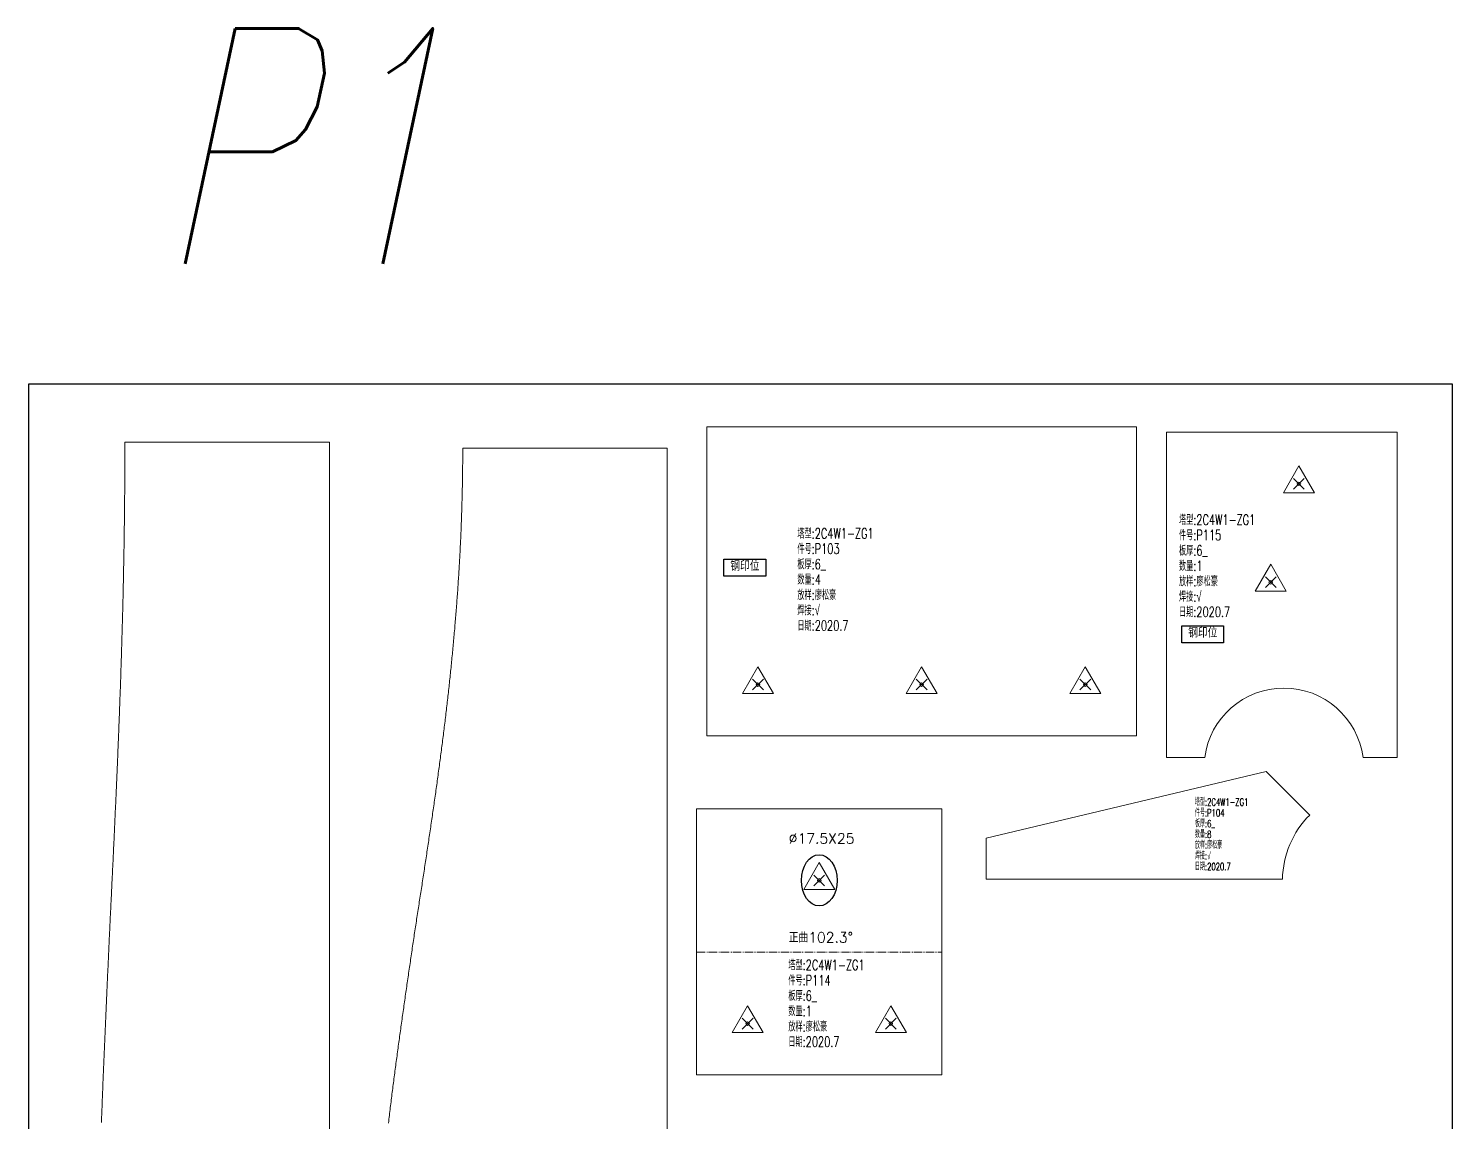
# Model space of a CAD drawing. Extents: x 154981 to 165753, y -86801 to -82885.
# Drawn here: x 162689 to 163385, y -85932 to -85398 of the extents above; entities that cross this region are included whole.
import ezdxf
from ezdxf.enums import TextEntityAlignment as Align

# ---------------------------------------------------------------- set-up
doc = ezdxf.new("R2010")
doc.units = 0
doc.header["$MEASUREMENT"] = 0
doc.linetypes.add('制弯线', pattern=[5.9, 4, -0.5, 0.2, -0.5, 0.2, -0.5])
doc.layers.get('0').update_dxf_attribs({"linetype": 'CONTINUOUS', "lineweight": 25})
for name, color, linetype, lineweight in [('1', 7, 'CONTINUOUS', 25), ('2', 7, 'CONTINUOUS', 25), ('5', 7, 'CONTINUOUS', 25)]:
    doc.layers.add(name, color=color, linetype=linetype, lineweight=lineweight)
doc.styles.add('hz', font='txt.shx', dxfattribs={"width": 0.7, "oblique": 12, "bigfont": 'hztxt.shx'})
doc.styles.get("Standard").update_dxf_attribs({"font": 'simplex.shx', "width": 0.7, "height": 3, "bigfont": 'gbhzfs.shx'})

# ---------------------------------------------------------------- blocks, each defined once
blk = doc.blocks.new('板孔17.5')
at = {"layer": '5', "color": 7, "linetype": 'Continuous', "lineweight": 13}
for p, q in [((0, 1), (-0.866, -0.5)), ((0.866, -0.5), (0, 1)), ((-0.3, -0.3), (0.3, 0.3)), ((0.3, -0.3), (-0.3, 0.3)), ((-0.866, -0.5), (0.866, -0.5))]:
    blk.add_line(p, q, dxfattribs=at)
at = {"layer": '5', "color": 7, "linetype": 'Continuous', "lineweight": 0}
blk.add_circle((0, 0), 0.1, dxfattribs=at)
blk = doc.blocks.new('PLKM_4f529acf-5840-41f4-b4c4-d6120f3324d2', base_point=(156676.87, -92147.93))
at = {"color": 3, "linetype": 'Continuous'}
blk.add_lwpolyline([(156413.07, -92137.09), (156433.51, -92137.09), (156433.51, -92145.48), (156413.07, -92145.48)], close=True, dxfattribs=at)
at = {"layer": '1', "color": 7, "linetype": 'Continuous', "lineweight": 18}
for p, q in [((156614.75, -92072.43), (156404.75, -92072.43)), ((156404.75, -92072.43), (156404.75, -92223.43)), ((156614.75, -92223.43), (156614.75, -92072.43)), ((156404.75, -92223.43), (156614.75, -92223.43))]:
    blk.add_line(p, q, dxfattribs=at)
at = {"layer": '1', "color": 7, "linetype": 'Continuous', "lineweight": 0, "xscale": 8.75, "yscale": 8.75, "zscale": 8.75}
for p in [(156429.75, -92198.43), (156509.75, -92198.43), (156589.75, -92198.43)]:
    blk.add_blockref('板孔17.5', p, dxfattribs=at)
at = {"layer": '1', "color": 6, "linetype": 'Continuous', "lineweight": 13}
blk.add_text('钢印位', height=5, dxfattribs=at).set_placement((156423.36, -92144.37), align=Align.BOTTOM_CENTER)
at = {"layer": '1', "color": 7, "linetype": 'Continuous', "lineweight": 13, "insert": (156449, -92122.06), "char_height": 5, "width": 500, "attachment_point": 1, "line_spacing_factor": 0.9}
blk.add_mtext('塔型:2C4W1-ZG1\\P件号:P103\\P板厚:6_\\P数量:4\\P放样:廖松豪\\P焊接:√\\P日期:2020.7', dxfattribs=at)
blk = doc.blocks.new('PLKM_8df1d16a-3420-4df1-a7cf-c32b1e308f58', base_point=(157040.8, -92197.14))
at = {"color": 3, "linetype": 'Continuous'}
blk.add_line((156972.95, -92192.07), (156951.74, -92170.86), dxfattribs=at)
at = {"layer": '1', "color": 7, "linetype": 'Continuous', "lineweight": 18}
for p, q in [((156951.74, -92170.86), (156814.75, -92203.43)), ((156814.75, -92203.43), (156814.75, -92223.43)), ((156814.75, -92223.43), (156959.63, -92223.43))]:
    blk.add_line(p, q, dxfattribs=at)
blk.add_arc((157005.13, -92224.24), 45.5, 135, 178.97594, dxfattribs=at)
at = {"layer": '1', "color": 7, "linetype": 'Continuous', "lineweight": 13, "insert": (156916.86, -92184), "char_height": 3.5, "width": 350, "attachment_point": 1, "line_spacing_factor": 0.9}
blk.add_mtext('塔型:2C4W1-ZG1\\P件号:P104\\P板厚:6_\\P数量:8\\P放样:廖松豪\\P焊接:√\\P日期:2020.7', dxfattribs=at)
blk = doc.blocks.new('PLKM_c323ab12-1c26-4c22-9123-62bed7bc8c8e', base_point=(158077.2, -92158.43))
at = {"color": 3, "linetype": 'Continuous'}
blk.add_ellipse((157864.76, -92128.42), major_axis=(0, -12.5), ratio=0.7, dxfattribs=at)
at = {"layer": '1', "color": 7, "linetype": 'Continuous', "lineweight": 18}
for p, q in [((157924.76, -92093.43), (157804.76, -92093.43)), ((157804.76, -92093.43), (157804.76, -92223.43)), ((157924.76, -92223.43), (157924.76, -92093.43)), ((157804.76, -92223.43), (157924.76, -92223.43))]:
    blk.add_line(p, q, dxfattribs=at)
at = {"layer": '2', "color": 190, "linetype": '制弯线', "lineweight": 13}
blk.add_line((157804.76, -92163.43), (157924.76, -92163.43), dxfattribs=at)
at = {"layer": '1', "color": 7, "linetype": 'Continuous', "lineweight": 13, "xscale": 8.75, "yscale": 8.75, "zscale": 8.75}
for p in [(157864.76, -92128.42), (157829.76, -92198.43), (157899.76, -92198.43)]:
    blk.add_blockref('板孔17.5', p, dxfattribs=at)
at = {"layer": '1', "color": 7, "linetype": 'Continuous', "lineweight": 13, "insert": (157849.65, -92167.26), "char_height": 5, "width": 500, "attachment_point": 1, "line_spacing_factor": 0.9}
blk.add_mtext('塔型:2C4W1-ZG1\\P件号:P114\\P板厚:6_\\P数量:1\\P放样:廖松豪\\P日期:2020.7', dxfattribs=at)
at = {"layer": '2', "color": 7, "linetype": 'Continuous', "lineweight": 13}
for s, p in [('%%c17.5X25', (157849.85, -92111.94)), ('正曲102.3%%d', (157849.85, -92160.29))]:
    blk.add_text(s, height=5, dxfattribs=at).set_placement(p, align=Align.BOTTOM_LEFT)
blk = doc.blocks.new('PLKM_85370070-2a1f-4c04-b663-e3159a962e56', base_point=(158377.78, -92143.93))
at = {"color": 3, "linetype": 'Continuous'}
blk.add_lwpolyline([(158132.14, -92158.99), (158152.59, -92158.99), (158152.59, -92167.38), (158132.14, -92167.38)], close=True, dxfattribs=at)
at = {"layer": '1', "color": 7, "linetype": 'Continuous', "lineweight": 18}
for p, q in [((158237.44, -92064.43), (158124.76, -92064.43)), ((158124.76, -92064.43), (158124.76, -92223.43)), ((158237.44, -92223.43), (158237.44, -92064.43)), ((158124.76, -92223.43), (158143.4, -92223.43)), ((158220.76, -92223.43), (158237.44, -92223.43))]:
    blk.add_line(p, q, dxfattribs=at)
blk.add_arc((158182.08, -92228.43), 39, 7.36589, 172.63411, dxfattribs=at)
at = {"layer": '1', "color": 7, "linetype": 'Continuous', "lineweight": 13, "xscale": 8.75, "yscale": 8.75, "zscale": 8.75}
for p in [(158189.41, -92089.65), (158175.67, -92137.72)]:
    blk.add_blockref('板孔17.5', p, dxfattribs=at)
at = {"layer": '1', "color": 6, "linetype": 'Continuous', "lineweight": 13}
blk.add_text('钢印位', height=5, dxfattribs=at).set_placement((158142.44, -92166.27), align=Align.BOTTOM_CENTER)
at = {"layer": '1', "color": 7, "linetype": 'Continuous', "lineweight": 13, "insert": (158130.8, -92104.69), "char_height": 5, "width": 500, "attachment_point": 1, "line_spacing_factor": 0.9}
blk.add_mtext('塔型:2C4W1-ZG1\\P件号:P115\\P板厚:6_\\P数量:1\\P放样:廖松豪\\P焊接:√\\P日期:2020.7', dxfattribs=at)

msp = doc.modelspace()

# ---------------------------------------------------------------- linework, layer by layer
at = {"color": 3, "linetype": 'Continuous'}
msp.add_lwpolyline([(162688.95083, -85571.357), (162688.95083, -86801.357), (163385.02964, -86801.357), (163385.02964, -85571.357)], close=True, dxfattribs=at)
at = {"layer": '5', "color": 7, "linetype": 'Continuous', "lineweight": 13}
for p, q in [((162836.07352, -85599.71339), (162736.07352, -85599.71339)), ((162836.07352, -86539.0496), (162836.07352, -85599.71339)), ((163001.21381, -85602.76523), (162901.21381, -85602.76523)), ((163001.21381, -86542.10143), (163001.21381, -85602.76523))]:
    msp.add_line(p, q, dxfattribs=at)
at = {"layer": '5', "color": 6, "linetype": 'Continuous', "lineweight": 13}
for points in [[(162724.61483, -85932.23841), (162724.64941, -85931.29907), (162724.68416, -85930.35974), (162724.71906, -85929.4204), (162724.75413, -85928.48106), (162724.78936, -85927.54173), (162724.82475, -85926.60239), (162724.8603, -85925.66305), (162724.89601, -85924.72372), (162724.93187, -85923.78438), (162724.96788, -85922.84505), (162725.00404, -85921.90571), (162725.04036, -85920.96637), (162725.07682, -85920.02704), (162725.11343, -85919.0877), (162725.15019, -85918.14837), (162725.18709, -85917.20903), (162725.22414, -85916.26969), (162725.26133, -85915.33036), (162725.29866, -85914.39102), (162725.33612, -85913.45168), (162725.37373, -85912.51235), (162725.41147, -85911.57301), (162725.44934, -85910.63368), (162725.48735, -85909.69434), (162725.52549, -85908.755), (162725.56376, -85907.81567), (162725.60216, -85906.87633), (162725.64069, -85905.93699), (162725.67934, -85904.99766), (162725.71811, -85904.05832), (162725.75701, -85903.11899), (162725.79603, -85902.17965), (162725.83517, -85901.24031), (162725.87442, -85900.30098), (162725.91379, -85899.36164), (162725.95328, -85898.4223), (162725.99288, -85897.48297), (162726.03259, -85896.54363), (162726.07241, -85895.6043), (162726.11234, -85894.66496), (162726.15238, -85893.72562), (162726.19252, -85892.78629), (162726.23276, -85891.84695), (162726.27311, -85890.90762), (162726.31356, -85889.96828), (162726.3541, -85889.02894), (162726.39475, -85888.08961), (162726.43549, -85887.15027), (162726.47632, -85886.21093), (162726.51725, -85885.2716), (162726.55826, -85884.33226), (162726.59937, -85883.39293), (162726.64056, -85882.45359), (162726.68184, -85881.51425), (162726.72321, -85880.57492), (162726.76466, -85879.63558), (162726.80618, -85878.69624), (162726.84779, -85877.75691), (162726.88948, -85876.81757), (162726.93124, -85875.87824), (162726.97307, -85874.9389), (162727.01498, -85873.99956), (162727.05696, -85873.06023), (162727.09901, -85872.12089), (162727.14113, -85871.18156), (162727.18331, -85870.24222), (162727.22556, -85869.30288), (162727.26787, -85868.36355), (162727.31025, -85867.42421), (162727.35268, -85866.48487), (162727.39517, -85865.54554), (162727.43771, -85864.6062), (162727.48031, -85863.66687), (162727.52297, -85862.72753), (162727.56567, -85861.78819), (162727.60843, -85860.84886), (162727.65123, -85859.90952), (162727.69408, -85858.97018), (162727.73697, -85858.03085), (162727.7799, -85857.09151), (162727.82288, -85856.15218), (162727.86589, -85855.21284), (162727.90895, -85854.2735), (162727.95204, -85853.33417), (162727.99516, -85852.39483), (162728.03831, -85851.45549), (162728.0815, -85850.51616), (162728.12472, -85849.57682), (162728.16796, -85848.63749), (162728.21123, -85847.69815), (162728.25452, -85846.75881), (162728.29784, -85845.81948), (162728.34117, -85844.88014), (162728.38452, -85843.94081), (162728.4279, -85843.00147), (162728.47128, -85842.06213), (162728.51468, -85841.1228), (162728.5581, -85840.18346), (162728.60152, -85839.24412), (162728.64495, -85838.30479), (162728.68839, -85837.36545), (162728.73183, -85836.42612), (162728.77528, -85835.48678), (162728.81873, -85834.54744), (162728.86431, -85833.60811), (162728.90989, -85832.66877), (162728.95547, -85831.72943), (162729.00104, -85830.7901), (162729.04661, -85829.85076), (162729.09216, -85828.91143), (162729.13771, -85827.97209), (162729.18324, -85827.03275), (162729.22876, -85826.09342), (162729.27426, -85825.15408), (162729.31974, -85824.21474), (162729.36521, -85823.27541), (162729.41065, -85822.33607), (162729.45607, -85821.39674), (162729.50146, -85820.4574), (162729.54683, -85819.51806), (162729.59217, -85818.57873), (162729.63748, -85817.63939), (162729.68275, -85816.70006), (162729.72799, -85815.76072), (162729.7732, -85814.82138), (162729.81837, -85813.88205), (162729.8635, -85812.94271), (162729.90858, -85812.00337), (162729.95363, -85811.06404), (162729.99863, -85810.1247), (162730.04358, -85809.18537), (162730.08848, -85808.24603), (162730.13334, -85807.30669), (162730.17814, -85806.36736), (162730.22289, -85805.42802), (162730.26758, -85804.48868), (162730.31222, -85803.54935), (162730.35679, -85802.61001), (162730.40131, -85801.67068), (162730.44576, -85800.73134), (162730.49015, -85799.792), (162730.53448, -85798.85267), (162730.57873, -85797.91333), (162730.62292, -85796.97399), (162730.66704, -85796.03466), (162730.71108, -85795.09532), (162730.75505, -85794.15599), (162730.79894, -85793.21665), (162730.84275, -85792.27731), (162730.88648, -85791.33798), (162730.93013, -85790.39864), (162730.9737, -85789.45931), (162731.01718, -85788.51997), (162731.06058, -85787.58063), (162731.10389, -85786.6413), (162731.14711, -85785.70196), (162731.19023, -85784.76262), (162731.23326, -85783.82329), (162731.2762, -85782.88395), (162731.31904, -85781.94462), (162731.36178, -85781.00528), (162731.40442, -85780.06594), (162731.44696, -85779.12661), (162731.48939, -85778.18727), (162731.53172, -85777.24793), (162731.57394, -85776.3086), (162731.61606, -85775.36926), (162731.65806, -85774.42993), (162731.69995, -85773.49059), (162731.74173, -85772.55125), (162731.78339, -85771.61192), (162731.82493, -85770.67258), (162731.86636, -85769.73325), (162731.90767, -85768.79391), (162731.94885, -85767.85457), (162731.98991, -85766.91524), (162732.03084, -85765.9759), (162732.07165, -85765.03656), (162732.11233, -85764.09723), (162732.15288, -85763.15789), (162732.1933, -85762.21856), (162732.23359, -85761.27922), (162732.27374, -85760.33988), (162732.31375, -85759.40055), (162732.35362, -85758.46121), (162732.39336, -85757.52187), (162732.43296, -85756.58254), (162732.47241, -85755.6432), (162732.51172, -85754.70387), (162732.55088, -85753.76453), (162732.58989, -85752.82519), (162732.62876, -85751.88586), (162732.66747, -85750.94652), (162732.70604, -85750.00718), (162732.74445, -85749.06785), (162732.7827, -85748.12851), (162732.8208, -85747.18918), (162732.85874, -85746.24984), (162732.89652, -85745.3105), (162732.93414, -85744.37117), (162732.9716, -85743.43183), (162733.0089, -85742.4925), (162733.04602, -85741.55316), (162733.08299, -85740.61382), (162733.11978, -85739.67449), (162733.1564, -85738.73515), (162733.19285, -85737.79581), (162733.22913, -85736.85648), (162733.26524, -85735.91714), (162733.30117, -85734.97781), (162733.33692, -85734.03847), (162733.3725, -85733.09913), (162733.40789, -85732.1598), (162733.4431, -85731.22046), (162733.47813, -85730.28112), (162733.51298, -85729.34179), (162733.54764, -85728.40245), (162733.58212, -85727.46312), (162733.61641, -85726.52378), (162733.6505, -85725.58444), (162733.68441, -85724.64511), (162733.71812, -85723.70577), (162733.75165, -85722.76643), (162733.78497, -85721.8271), (162733.8181, -85720.88776), (162733.85104, -85719.94843), (162733.88377, -85719.00909), (162733.9163, -85718.06975), (162733.94864, -85717.13042), (162733.98077, -85716.19108), (162734.0127, -85715.25175), (162734.04442, -85714.31241), (162734.07593, -85713.37307), (162734.10724, -85712.43374), (162734.13834, -85711.4944), (162734.16923, -85710.55506), (162734.19991, -85709.61573), (162734.23037, -85708.67639), (162734.26062, -85707.73706), (162734.29066, -85706.79772), (162734.32048, -85705.85838), (162734.35009, -85704.91905), (162734.37947, -85703.97971), (162734.40864, -85703.04037), (162734.43758, -85702.10104), (162734.46631, -85701.1617), (162734.49481, -85700.22237), (162734.52308, -85699.28303), (162734.55114, -85698.34369), (162734.57896, -85697.40436), (162734.60656, -85696.46502), (162734.63393, -85695.52568), (162734.66107, -85694.58635), (162734.68797, -85693.64701), (162734.71465, -85692.70768), (162734.7411, -85691.76834), (162734.76731, -85690.829), (162734.79328, -85689.88967), (162734.81902, -85688.95033), (162734.84453, -85688.011), (162734.86979, -85687.07166), (162734.89482, -85686.13232), (162734.9196, -85685.19299), (162734.94415, -85684.25365), (162734.96845, -85683.31431), (162734.99251, -85682.37498), (162735.01633, -85681.43564), (162735.0399, -85680.49631), (162735.06323, -85679.55697), (162735.08631, -85678.61763), (162735.10914, -85677.6783), (162735.13173, -85676.73896), (162735.15406, -85675.79962), (162735.17615, -85674.86029), (162735.19798, -85673.92095), (162735.21956, -85672.98162), (162735.24089, -85672.04228), (162735.26197, -85671.10294), (162735.28279, -85670.16361), (162735.30336, -85669.22427), (162735.32367, -85668.28494), (162735.34372, -85667.3456), (162735.36352, -85666.40626), (162735.38306, -85665.46693), (162735.40234, -85664.52759), (162735.42135, -85663.58825), (162735.44011, -85662.64892), (162735.45861, -85661.70958), (162735.47684, -85660.77025), (162735.49482, -85659.83091), (162735.51252, -85658.89157), (162735.52997, -85657.95224), (162735.54715, -85657.0129), (162735.56406, -85656.07356), (162735.58071, -85655.13423), (162735.59709, -85654.19489), (162735.6132, -85653.25556), (162735.62904, -85652.31622), (162735.64462, -85651.37688), (162735.65992, -85650.43755), (162735.67496, -85649.49821), (162735.68973, -85648.55887), (162735.70422, -85647.61954), (162735.71844, -85646.6802), (162735.73239, -85645.74087), (162735.74607, -85644.80153), (162735.75947, -85643.86219), (162735.7726, -85642.92286), (162735.78546, -85641.98352), (162735.79804, -85641.04419), (162735.81034, -85640.10485), (162735.82237, -85639.16551), (162735.83412, -85638.22618), (162735.84559, -85637.28684), (162735.85679, -85636.3475), (162735.86771, -85635.40817), (162735.87835, -85634.46883), (162735.88871, -85633.5295), (162735.8988, -85632.59016), (162735.9086, -85631.65082), (162735.91813, -85630.71149), (162735.92737, -85629.77215), (162735.93633, -85628.83281), (162735.94501, -85627.89348), (162735.95341, -85626.95414), (162735.96153, -85626.01481), (162735.96937, -85625.07547), (162735.97693, -85624.13613), (162735.9842, -85623.1968), (162735.99119, -85622.25746), (162735.99789, -85621.31812), (162736.00432, -85620.37879), (162736.01045, -85619.43945), (162736.01631, -85618.50012), (162736.02188, -85617.56078), (162736.02717, -85616.62144), (162736.03217, -85615.68211), (162736.03689, -85614.74277), (162736.04132, -85613.80344), (162736.04547, -85612.8641), (162736.04933, -85611.92476), (162736.0529, -85610.98543), (162736.0562, -85610.04609), (162736.0592, -85609.10675), (162736.06192, -85608.16742), (162736.06435, -85607.22808), (162736.0665, -85606.28875), (162736.06836, -85605.34941), (162736.06994, -85604.41007), (162736.07123, -85603.47074), (162736.07223, -85602.5314), (162736.07294, -85601.59206), (162736.07337, -85600.65273), (162736.07352, -85599.71339)], [(162864.90696, -85932.47223), (162865.0186, -85931.5329), (162865.13075, -85930.59356), (162865.2434, -85929.65422), (162865.35655, -85928.71489), (162865.47021, -85927.77555), (162865.58435, -85926.83622), (162865.69899, -85925.89688), (162865.81411, -85924.95754), (162865.9297, -85924.01821), (162866.04578, -85923.07887), (162866.16232, -85922.13953), (162866.27933, -85921.2002), (162866.3968, -85920.26086), (162866.51472, -85919.32153), (162866.6331, -85918.38219), (162866.75193, -85917.44285), (162866.87119, -85916.50352), (162866.9909, -85915.56418), (162867.11104, -85914.62484), (162867.2316, -85913.68551), (162867.35259, -85912.74617), (162867.474, -85911.80684), (162867.59582, -85910.8675), (162867.71805, -85909.92816), (162867.84069, -85908.98883), (162867.96372, -85908.04949), (162868.08715, -85907.11016), (162868.21097, -85906.17082), (162868.33517, -85905.23148), (162868.45975, -85904.29215), (162868.58471, -85903.35281), (162868.71004, -85902.41347), (162868.83573, -85901.47414), (162868.96179, -85900.5348), (162869.08819, -85899.59547), (162869.21495, -85898.65613), (162869.34206, -85897.71679), (162869.4695, -85896.77746), (162869.59728, -85895.83812), (162869.72539, -85894.89878), (162869.85382, -85893.95945), (162869.98257, -85893.02011), (162870.11164, -85892.08078), (162870.24102, -85891.14144), (162870.3707, -85890.2021), (162870.50069, -85889.26277), (162870.63096, -85888.32343), (162870.76153, -85887.38409), (162870.89238, -85886.44476), (162871.02351, -85885.50542), (162871.15491, -85884.56609), (162871.28658, -85883.62675), (162871.41852, -85882.68741), (162871.55071, -85881.74808), (162871.68315, -85880.80874), (162871.81585, -85879.86941), (162871.94878, -85878.93007), (162872.08196, -85877.99073), (162872.21536, -85877.0514), (162872.34899, -85876.11206), (162872.48284, -85875.17272), (162872.61691, -85874.23339), (162872.75119, -85873.29405), (162872.88568, -85872.35472), (162873.02036, -85871.41538), (162873.15524, -85870.47604), (162873.29031, -85869.53671), (162873.42557, -85868.59737), (162873.561, -85867.65803), (162873.69661, -85866.7187), (162873.83238, -85865.77936), (162873.96832, -85864.84003), (162874.10442, -85863.90069), (162874.24066, -85862.96135), (162874.37706, -85862.02202), (162874.51359, -85861.08268), (162874.65026, -85860.14335), (162874.78707, -85859.20401), (162874.92399, -85858.26467), (162875.06104, -85857.32534), (162875.1982, -85856.386), (162875.33547, -85855.44666), (162875.47284, -85854.50733), (162875.61032, -85853.56799), (162875.74788, -85852.62866), (162875.88553, -85851.68932), (162876.02326, -85850.74998), (162876.16107, -85849.81065), (162876.29895, -85848.87131), (162876.4369, -85847.93197), (162876.57491, -85846.99264), (162876.71297, -85846.0533), (162876.85108, -85845.11397), (162876.98923, -85844.17463), (162877.12742, -85843.23529), (162877.26564, -85842.29596), (162877.4039, -85841.35662), (162877.54217, -85840.41728), (162877.68046, -85839.47795), (162877.81876, -85838.53861), (162877.95707, -85837.59928), (162878.10319, -85836.65994), (162878.24931, -85835.7206), (162878.39542, -85834.78127), (162878.54151, -85833.84193), (162878.68758, -85832.9026), (162878.83362, -85831.96326), (162878.97962, -85831.02392), (162879.12558, -85830.08459), (162879.2715, -85829.14525), (162879.41737, -85828.20591), (162879.56318, -85827.26658), (162879.70892, -85826.32724), (162879.8546, -85825.38791), (162880.0002, -85824.44857), (162880.14572, -85823.50923), (162880.29115, -85822.5699), (162880.43649, -85821.63056), (162880.58174, -85820.69122), (162880.72688, -85819.75189), (162880.87191, -85818.81255), (162881.01682, -85817.87322), (162881.16162, -85816.93388), (162881.30629, -85815.99454), (162881.45082, -85815.05521), (162881.59522, -85814.11587), (162881.73948, -85813.17653), (162881.88358, -85812.2372), (162882.02753, -85811.29786), (162882.17132, -85810.35853), (162882.31494, -85809.41919), (162882.4584, -85808.47985), (162882.60167, -85807.54052), (162882.74476, -85806.60118), (162882.88766, -85805.66185), (162883.03037, -85804.72251), (162883.17287, -85803.78317), (162883.31517, -85802.84384), (162883.45726, -85801.9045), (162883.59913, -85800.96516), (162883.74078, -85800.02583), (162883.8822, -85799.08649), (162884.02339, -85798.14716), (162884.16434, -85797.20782), (162884.30504, -85796.26848), (162884.44549, -85795.32915), (162884.58568, -85794.38981), (162884.72562, -85793.45047), (162884.86528, -85792.51114), (162885.00468, -85791.5718), (162885.14379, -85790.63247), (162885.28263, -85789.69313), (162885.42117, -85788.75379), (162885.55942, -85787.81446), (162885.69736, -85786.87512), (162885.83501, -85785.93578), (162885.97234, -85784.99645), (162886.10935, -85784.05711), (162886.24604, -85783.11778), (162886.38241, -85782.17844), (162886.51844, -85781.2391), (162886.65414, -85780.29977), (162886.78949, -85779.36043), (162886.92449, -85778.4211), (162887.05914, -85777.48176), (162887.19343, -85776.54242), (162887.32736, -85775.60309), (162887.46091, -85774.66375), (162887.59409, -85773.72441), (162887.72689, -85772.78508), (162887.8593, -85771.84574), (162887.99133, -85770.90641), (162888.12295, -85769.96707), (162888.25418, -85769.02773), (162888.385, -85768.0884), (162888.51541, -85767.14906), (162888.6454, -85766.20972), (162888.77496, -85765.27039), (162888.90411, -85764.33105), (162889.03281, -85763.39172), (162889.16109, -85762.45238), (162889.28892, -85761.51304), (162889.4163, -85760.57371), (162889.54323, -85759.63437), (162889.6697, -85758.69504), (162889.79571, -85757.7557), (162889.92125, -85756.81636), (162890.04632, -85755.87703), (162890.17092, -85754.93769), (162890.29503, -85753.99835), (162890.41865, -85753.05902), (162890.54178, -85752.11968), (162890.66442, -85751.18035), (162890.78655, -85750.24101), (162890.90818, -85749.30167), (162891.02929, -85748.36234), (162891.14989, -85747.423), (162891.26997, -85746.48366), (162891.38953, -85745.54433), (162891.50855, -85744.60499), (162891.62704, -85743.66566), (162891.74498, -85742.72632), (162891.86239, -85741.78698), (162891.97924, -85740.84765), (162892.09554, -85739.90831), (162892.21129, -85738.96897), (162892.32647, -85738.02964), (162892.44108, -85737.0903), (162892.55512, -85736.15097), (162892.66859, -85735.21163), (162892.78147, -85734.27229), (162892.89377, -85733.33296), (162893.00548, -85732.39362), (162893.11659, -85731.45429), (162893.22711, -85730.51495), (162893.33703, -85729.57561), (162893.44633, -85728.63628), (162893.55503, -85727.69694), (162893.66311, -85726.7576), (162893.77057, -85725.81827), (162893.8774, -85724.87893), (162893.98361, -85723.9396), (162894.08918, -85723.00026), (162894.19412, -85722.06092), (162894.29841, -85721.12159), (162894.40207, -85720.18225), (162894.50507, -85719.24291), (162894.60742, -85718.30358), (162894.70911, -85717.36424), (162894.81014, -85716.42491), (162894.9105, -85715.48557), (162895.0102, -85714.54623), (162895.10922, -85713.6069), (162895.20756, -85712.66756), (162895.30523, -85711.72822), (162895.40221, -85710.78889), (162895.4985, -85709.84955), (162895.59409, -85708.91022), (162895.68899, -85707.97088), (162895.7832, -85707.03154), (162895.87669, -85706.09221), (162895.96948, -85705.15287), (162896.06156, -85704.21354), (162896.15293, -85703.2742), (162896.24357, -85702.33486), (162896.3335, -85701.39553), (162896.4227, -85700.45619), (162896.51117, -85699.51685), (162896.5989, -85698.57752), (162896.6859, -85697.63818), (162896.77217, -85696.69885), (162896.85768, -85695.75951), (162896.94246, -85694.82017), (162897.02648, -85693.88084), (162897.10975, -85692.9415), (162897.19227, -85692.00216), (162897.27402, -85691.06283), (162897.35501, -85690.12349), (162897.43524, -85689.18416), (162897.5147, -85688.24482), (162897.59338, -85687.30548), (162897.67129, -85686.36615), (162897.74842, -85685.42681), (162897.82478, -85684.48748), (162897.90034, -85683.54814), (162897.97512, -85682.6088), (162898.04911, -85681.66947), (162898.12231, -85680.73013), (162898.1947, -85679.79079), (162898.26631, -85678.85146), (162898.3371, -85677.91212), (162898.4071, -85676.97279), (162898.47629, -85676.03345), (162898.54466, -85675.09411), (162898.61223, -85674.15478), (162898.67897, -85673.21544), (162898.74491, -85672.2761), (162898.81002, -85671.33677), (162898.8743, -85670.39743), (162898.93776, -85669.4581), (162899.0004, -85668.51876), (162899.0622, -85667.57942), (162899.12317, -85666.64009), (162899.1833, -85665.70075), (162899.24259, -85664.76141), (162899.30105, -85663.82208), (162899.35866, -85662.88274), (162899.41543, -85661.94341), (162899.47135, -85661.00407), (162899.52642, -85660.06473), (162899.58064, -85659.1254), (162899.634, -85658.18606), (162899.68651, -85657.24673), (162899.73817, -85656.30739), (162899.78896, -85655.36805), (162899.83889, -85654.42872), (162899.88795, -85653.48938), (162899.93615, -85652.55004), (162899.98349, -85651.61071), (162900.02995, -85650.67137), (162900.07554, -85649.73204), (162900.12026, -85648.7927), (162900.1641, -85647.85336), (162900.20707, -85646.91403), (162900.24916, -85645.97469), (162900.29037, -85645.03535), (162900.3307, -85644.09602), (162900.37014, -85643.15668), (162900.4087, -85642.21735), (162900.44637, -85641.27801), (162900.48315, -85640.33867), (162900.51905, -85639.39934), (162900.55405, -85638.46), (162900.58817, -85637.52066), (162900.62139, -85636.58133), (162900.65371, -85635.64199), (162900.68514, -85634.70266), (162900.71567, -85633.76332), (162900.7453, -85632.82398), (162900.77404, -85631.88465), (162900.80187, -85630.94531), (162900.8288, -85630.00598), (162900.85482, -85629.06664), (162900.87995, -85628.1273), (162900.90417, -85627.18797), (162900.92748, -85626.24863), (162900.94988, -85625.30929), (162900.97138, -85624.36996), (162900.99197, -85623.43062), (162901.01165, -85622.49129), (162901.03042, -85621.55195), (162901.04828, -85620.61261), (162901.06523, -85619.67328), (162901.08126, -85618.73394), (162901.09639, -85617.7946), (162901.11059, -85616.85527), (162901.12389, -85615.91593), (162901.13627, -85614.9766), (162901.14773, -85614.03726), (162901.15828, -85613.09792), (162901.16792, -85612.15859), (162901.17663, -85611.21925), (162901.18443, -85610.27991), (162901.19132, -85609.34058), (162901.19728, -85608.40124), (162901.20233, -85607.46191), (162901.20646, -85606.52257), (162901.20968, -85605.58323), (162901.21197, -85604.6439), (162901.21335, -85603.70456), (162901.21381, -85602.76523)]]:
    msp.add_lwpolyline(points, dxfattribs=at)

# ---------------------------------------------------------------- block references
at = {"color": 3, "linetype": 'Continuous'}
for name, p in [('PLKM_4f529acf-5840-41f4-b4c4-d6120f3324d2', (163292.65238, -85667.73579)), ('PLKM_85370070-2a1f-4c04-b663-e3159a962e56', (163498.30559, -85674.41804)), ('PLKM_8df1d16a-3420-4df1-a7cf-c32b1e308f58', (163383.06311, -85787.03747)), ('PLKM_c323ab12-1c26-4c22-9123-62bed7bc8c8e', (163287.9231, -85843.91126))]:
    msp.add_blockref(name, p, dxfattribs=at)

# ---------------------------------------------------------------- texts
at = {"layer": '1', "color": 6, "linetype": 'ByBlock', "style": 'hz', "oblique": 12, "width": 0.7}
msp.add_text('P1', height=115, dxfattribs=at).set_placement((162751.70679, -85512.64004))

doc.saveas('drawing.dxf')
